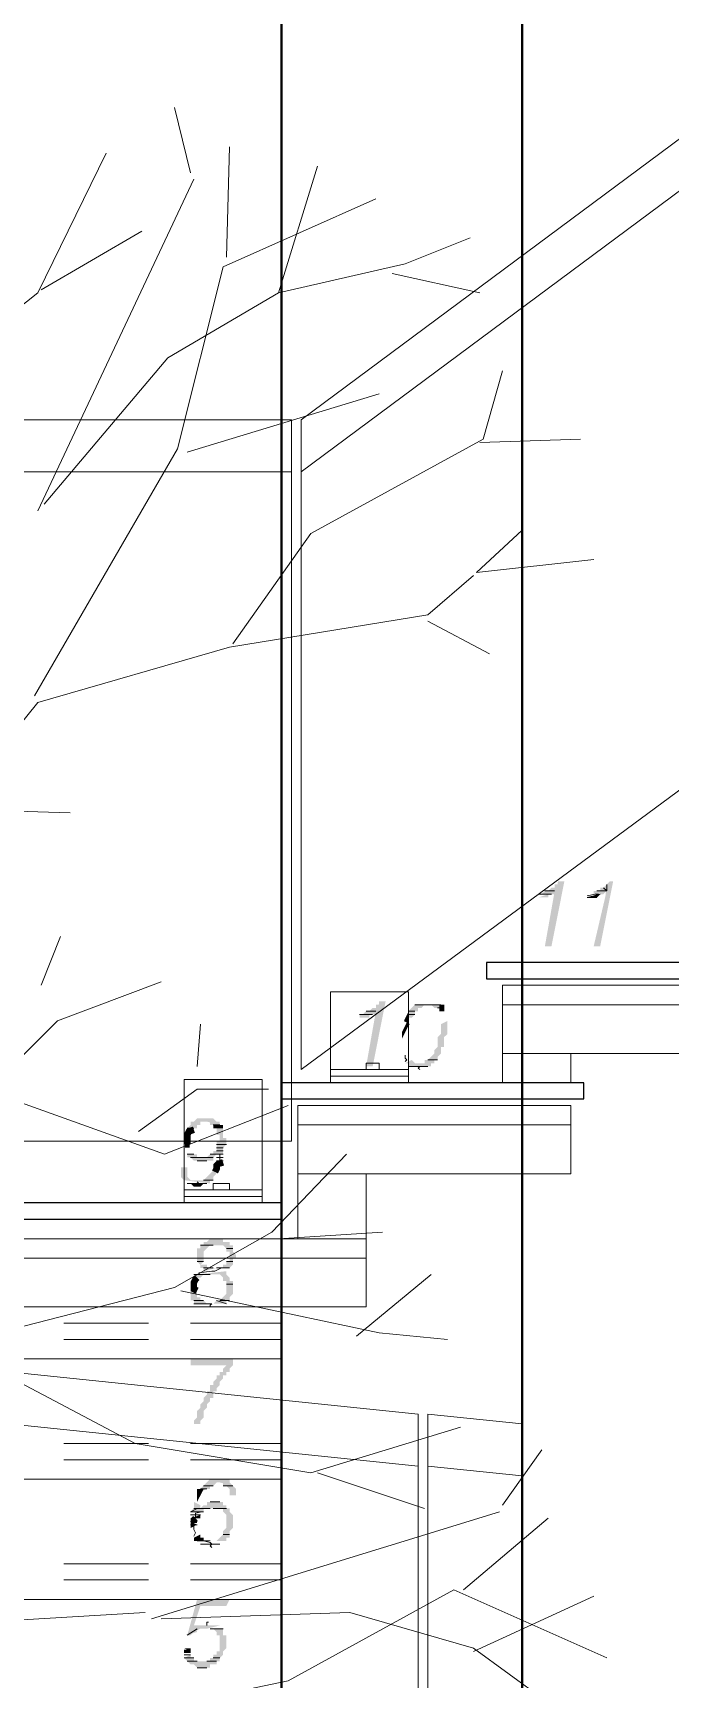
# Model space of a CAD drawing. Header units: millimetres. Extents: x 182 to 575, y -105 to 95.
# Drawn here: x 276.964 to 277.897, y 70.637 to 73.049 of the extents above; entities that cross this region are included whole.
import ezdxf

# ---------------------------------------------------------------- set-up
doc = ezdxf.new("R2010")
doc.units = ezdxf.units.MM
doc.header["$MEASUREMENT"] = 0
doc.layers.add('PDF_Geometry', color=7, linetype='Continuous')
doc.layers.add('PDF_Solid Fills', color=7, linetype='Continuous')

msp = doc.modelspace()

# ---------------------------------------------------------------- hatches: boundary and pattern name
at = {"layer": 'PDF_Solid Fills', "transparency": 33554559}
h = msp.add_hatch(color=256, dxfattribs=at)
h.paths.add_polyline_path([(277.704, 71.7824), (277.7183, 71.7824), (277.7183, 71.7872)])
h.paths.add_polyline_path([(277.727, 71.7872), (277.7135, 71.711), (277.7231, 71.711), (277.7421, 71.8062), (277.7326, 71.8062), (277.7321, 71.8015), (277.7278, 71.8015), (277.7278, 71.7967), (277.7231, 71.7967), (277.7183, 71.792), (277.7135, 71.792), (277.7088, 71.7872), (277.7183, 71.7872)])
for points in [[(277.7945, 71.7967), (277.7945, 71.792), (277.785, 71.792), (277.785, 71.7872), (277.7993, 71.7872), (277.8029, 71.7908), (277.8022, 71.7843), (277.785, 71.711), (277.7945, 71.711), (277.8135, 71.8062), (277.8088, 71.8062), (277.804, 71.8015), (277.7993, 71.7967)], [(277.7897, 71.7824), (277.7945, 71.7872), (277.7754, 71.7824)], [(277.4702, 71.6253), (277.4659, 71.6253), (277.4659, 71.6205), (277.4612, 71.6205), (277.4564, 71.6158), (277.4516, 71.6158), (277.4469, 71.611), (277.4421, 71.611), (277.4421, 71.6062), (277.4564, 71.6062), (277.4564, 71.6098), (277.4612, 71.611), (277.4651, 71.611), (277.4516, 71.5348), (277.4612, 71.5348), (277.4802, 71.6301), (277.4707, 71.6301)], [(277.5373, 71.5443), (277.5373, 71.5396), (277.5231, 71.5396), (277.5183, 71.5443), (277.5088, 71.5396), (277.5135, 71.5396), (277.5135, 71.5348), (277.5469, 71.5348), (277.5469, 71.5396), (277.5516, 71.5396), (277.5516, 71.5443), (277.5564, 71.5443), (277.5564, 71.5491), (277.5612, 71.5539), (277.5612, 71.5634), (277.5659, 71.5634), (277.5659, 71.5777), (277.5707, 71.5824), (277.5707, 71.6015), (277.5612, 71.5967), (277.5612, 71.5824), (277.5564, 71.5777), (277.5564, 71.5634), (277.5516, 71.5586), (277.5516, 71.5539), (277.5469, 71.5491), (277.5421, 71.5443)], [(277.2231, 71.4527), (277.2231, 71.4491), (277.2373, 71.4491), (277.2373, 71.4539), (277.2326, 71.4539), (277.2278, 71.4586), (277.204, 71.4586), (277.1993, 71.4539), (277.1945, 71.4539), (277.1945, 71.4491), (277.1897, 71.4443), (277.1897, 71.4396), (277.1993, 71.4443), (277.204, 71.4443), (277.204, 71.4491), (277.2088, 71.4491), (277.2088, 71.4539), (277.2183, 71.4539)], [(277.2326, 71.4253), (277.2326, 71.411), (277.2278, 71.411), (277.2278, 71.4062), (277.2231, 71.4062), (277.2183, 71.4015), (277.204, 71.4015), (277.204, 71.4062), (277.1897, 71.4062), (277.1897, 71.4015), (277.1945, 71.4015), (277.1993, 71.3967), (277.2278, 71.3967), (277.2278, 71.4015), (277.2326, 71.4062), (277.2421, 71.4062), (277.2421, 71.4158), (277.2469, 71.4205), (277.2469, 71.4301), (277.2421, 71.4301), (277.2421, 71.4443), (277.2326, 71.4443), (277.2326, 71.4348), (277.2373, 71.4348), (277.2373, 71.4253)], [(277.2135, 71.3681), (277.1945, 71.3681), (277.1897, 71.3729), (277.1897, 71.3872), (277.1802, 71.3872), (277.1802, 71.3729), (277.185, 71.3681), (277.2231, 71.3634), (277.2231, 71.3681), (277.2278, 71.3681), (277.2278, 71.3729), (277.2326, 71.3777), (277.2278, 71.3824), (277.2231, 71.3777), (277.2183, 71.3729)], [(277.1993, 71.3586), (277.2088, 71.3586), (277.2135, 71.3634), (277.1945, 71.3634)], [(277.2469, 71.0967), (277.2421, 71.092), (277.2421, 71.0872), (277.2373, 71.0872), (277.2373, 71.0824), (277.2326, 71.0824), (277.2326, 71.0777), (277.2278, 71.0729), (277.2278, 71.0681), (277.2231, 71.0681), (277.2231, 71.0586), (277.2183, 71.0586), (277.2183, 71.0539), (277.2135, 71.0491), (277.2135, 71.0443), (277.2088, 71.0396), (277.2088, 71.0348), (277.204, 71.0301), (277.204, 71.0205), (277.1993, 71.0158), (277.1993, 71.011), (277.2088, 71.011), (277.2088, 71.0158), (277.2135, 71.0205), (277.2135, 71.0301), (277.2183, 71.0348), (277.2183, 71.0396), (277.2231, 71.0443), (277.2231, 71.0491), (277.2278, 71.0491), (277.2278, 71.0586), (277.2326, 71.0586), (277.2326, 71.0634), (277.2373, 71.0681), (277.2373, 71.0729), (277.2421, 71.0777), (277.2421, 71.0824), (277.2469, 71.0824), (277.2469, 71.0872), (277.2516, 71.0872), (277.2516, 71.092), (277.2564, 71.0967), (277.2564, 71.1062), (277.1945, 71.1062), (277.1945, 71.0967)], [(277.2564, 70.9205), (277.2516, 70.9253), (277.2516, 70.9301), (277.2231, 70.9301), (277.2183, 70.9253), (277.2135, 70.9205), (277.2088, 70.9158), (277.2088, 70.911), (277.2183, 70.9158), (277.2231, 70.9158), (277.2231, 70.9205), (277.2278, 70.9205), (277.2326, 70.9253), (277.2373, 70.9253), (277.2421, 70.9241), (277.2421, 70.9205), (277.2469, 70.9205), (277.2516, 70.9158), (277.2516, 70.9062), (277.2612, 70.9062), (277.2612, 70.9158)], [(277.2326, 70.8396), (277.2469, 70.8396), (277.2469, 70.8443), (277.2516, 70.8443), (277.2516, 70.8539), (277.2564, 70.8586), (277.2564, 70.8777), (277.2516, 70.8824), (277.2516, 70.8872), (277.2469, 70.8872), (277.2469, 70.892), (277.2421, 70.892), (277.2421, 70.8967), (277.2183, 70.8967), (277.2183, 70.892), (277.2135, 70.892), (277.2088, 70.8872), (277.2088, 70.892), (277.1993, 70.8967), (277.1993, 70.8872), (277.1945, 70.8824), (277.2135, 70.8824), (277.2135, 70.8872), (277.2421, 70.8872), (277.2421, 70.8824), (277.2469, 70.8777), (277.2469, 70.8586), (277.2421, 70.8539), (277.2421, 70.8491), (277.2373, 70.8443)], [(277.2088, 70.8729), (277.2088, 70.8777), (277.1945, 70.8729)], [(277.204, 70.8634), (277.1945, 70.8681), (277.1945, 70.8586)], [(277.2088, 70.8443), (277.2088, 70.8491), (277.1993, 70.8443)]]:
    msp.add_hatch(color=256, dxfattribs=at).paths.add_polyline_path(points)
h = msp.add_hatch(color=256, dxfattribs=at)
h.paths.add_polyline_path([(277.5373, 71.6253), (277.5231, 71.6253), (277.5183, 71.6205), (277.5135, 71.6158), (277.5135, 71.611), (277.5088, 71.6062), (277.5183, 71.6062), (277.5231, 71.611), (277.5231, 71.6158), (277.5278, 71.6158), (277.5278, 71.6205), (277.5326, 71.6205)])
h.paths.add_polyline_path([(277.5469, 71.6253), (277.5516, 71.6205), (277.5612, 71.6205), (277.5612, 71.6253)])
h = msp.add_hatch(color=256, dxfattribs=at)
h.paths.add_polyline_path([(277.2135, 71.2348), (277.2326, 71.2396), (277.2183, 71.2396), (277.2183, 71.2443), (277.2088, 71.2443), (277.2088, 71.2396), (277.2135, 71.2396)])
h.paths.add_polyline_path([(277.2421, 71.2396), (277.2516, 71.2396), (277.2564, 71.2443), (277.2564, 71.2539), (277.2612, 71.2539), (277.2612, 71.2586), (277.2564, 71.2634), (277.2564, 71.2729), (277.2516, 71.2729), (277.2516, 71.2777), (277.2421, 71.2777), (277.2421, 71.2824), (277.2231, 71.2824), (277.2183, 71.2777), (277.2135, 71.2777), (277.2135, 71.2729), (277.2088, 71.2729), (277.2088, 71.2681), (277.204, 71.2681), (277.204, 71.2491), (277.2088, 71.2443), (277.2135, 71.2491), (277.2135, 71.2634), (277.2183, 71.2681), (277.2231, 71.2729), (277.2421, 71.2729), (277.2469, 71.2681), (277.2469, 71.2634), (277.2516, 71.2634), (277.2516, 71.2491), (277.2469, 71.2491), (277.2469, 71.2443), (277.2421, 71.2443)])
h = msp.add_hatch(color=256, dxfattribs=at)
h.paths.add_polyline_path([(277.2278, 71.1872), (277.2469, 71.1872), (277.2469, 71.192), (277.2516, 71.192), (277.2516, 71.1967), (277.2564, 71.2015), (277.2564, 71.2205), (277.2516, 71.2205), (277.2516, 71.2253), (277.2469, 71.2301), (277.2469, 71.2348), (277.204, 71.2301), (277.1993, 71.2301), (277.1993, 71.2253), (277.2088, 71.2253), (277.2135, 71.2301), (277.2373, 71.2301), (277.2421, 71.2253), (277.2421, 71.2205), (277.2469, 71.2205), (277.2469, 71.2015), (277.2373, 71.192), (277.2326, 71.192)])
h.paths.add_polyline_path([(277.2183, 71.1872), (277.2135, 71.192), (277.2088, 71.192), (277.2088, 71.1967), (277.204, 71.1967), (277.204, 71.2062), (277.1945, 71.2062), (277.1945, 71.192), (277.1993, 71.192), (277.1993, 71.1872)])
h = msp.add_hatch(color=256, dxfattribs=at)
h.paths.add_polyline_path([(277.1897, 70.7015), (277.1945, 70.7015), (277.1969, 70.7039), (277.204, 70.7062), (277.204, 70.7086), (277.2088, 70.711), (277.2183, 70.711), (277.2373, 70.7158), (277.1993, 70.7158), (277.2088, 70.7443), (277.2469, 70.7443), (277.2516, 70.7539), (277.204, 70.7539)])
h.paths.add_polyline_path([(277.1993, 70.6634), (277.1993, 70.6681), (277.1945, 70.6681), (277.1945, 70.6729), (277.185, 70.6681), (277.1897, 70.6634), (277.1945, 70.6586), (277.1993, 70.6586), (277.204, 70.6539), (277.2231, 70.6539), (277.2231, 70.6586), (277.2326, 70.6586), (277.2326, 70.6634), (277.2373, 70.6634), (277.2373, 70.6681), (277.2421, 70.6729), (277.2421, 70.6777), (277.2469, 70.6824), (277.2469, 70.7015), (277.2421, 70.7015), (277.2421, 70.711), (277.2278, 70.711), (277.2326, 70.7062), (277.2326, 70.7015), (277.2373, 70.7015), (277.2373, 70.6777), (277.2326, 70.6777), (277.2326, 70.6729), (277.2278, 70.6729), (277.2278, 70.6681), (277.2231, 70.6681), (277.2231, 70.6634)])

# ---------------------------------------------------------------- linework, layer by layer
at = {"layer": 'PDF_Geometry', "lineweight": 40}
for points in [[(277.6802, 66.6586), (277.6802, 83.5396), (277.9326, 83.5396), (277.9326, 66.6586)], [(277.3278, 69.8967), (277.3278, 73.3301)]]:
    msp.add_lwpolyline(points, dxfattribs=at)
at = {"layer": 'PDF_Geometry', "lineweight": 13}
for points in [[(277.3564, 72.4062), (277.3564, 72.4824), (278.5421, 73.3634), (278.5421, 73.2872)], [(277.3421, 72.4824), (277.3421, 72.4062), (275.9945, 72.4062), (275.9945, 72.4824)], [(275.9945, 72.4062), (277.3421, 72.4062), (277.3421, 71.4253), (275.9945, 71.4253)], [(277.7945, 71.7872), (277.7754, 71.7824), (277.7945, 71.7872)], [(277.7802, 71.7824), (277.7754, 71.7824), (277.7802, 71.7824)], [(277.785, 71.7824), (277.7754, 71.7824), (277.785, 71.7824)], [(277.7897, 71.7824), (277.7754, 71.7824), (277.7897, 71.7824)], [(277.7897, 71.792), (277.804, 71.792), (277.7897, 71.792)], [(277.4516, 71.5396), (277.4707, 71.5396), (277.4707, 71.5301), (277.4516, 71.5301)], [(277.2135, 71.4015), (277.2278, 71.4015), (277.2135, 71.4015)], [(277.2421, 71.4062), (277.2326, 71.4062), (277.2421, 71.4062)], [(277.2516, 71.3634), (277.2278, 71.3634), (277.2278, 71.3539), (277.2516, 71.3539)], [(277.2278, 71.2729), (277.2088, 71.2729), (277.2278, 71.2729)], [(277.204, 71.2301), (277.2231, 71.2301), (277.204, 71.2301)], [(277.2231, 71.2396), (277.2135, 71.2396), (277.2231, 71.2396)], [(277.2326, 71.2396), (277.2469, 71.2396), (277.2326, 71.2396)], [(277.2231, 71.1872), (277.1993, 71.1872), (277.2231, 71.1872)], [(277.2183, 71.1872), (277.1993, 71.1872), (277.2183, 71.1872)], [(276.285, 71.0777), (276.285, 70.092), (277.5278, 69.9634), (277.5278, 70.9491)], [(277.2278, 70.8872), (277.2469, 70.8872), (277.2278, 70.8872)], [(277.2231, 70.8396), (277.204, 70.8396), (277.2231, 70.8396)], [(277.204, 70.711), (277.1897, 70.7015), (277.204, 70.711)], [(277.2231, 70.711), (277.2421, 70.711), (277.2231, 70.711)]]:
    msp.add_lwpolyline(points, close=True, dxfattribs=at)
at = {"layer": 'PDF_Geometry', "color": 254, "lineweight": 20, "true_color": 0xdddddd}
msp.add_lwpolyline([(277.3564, 72.4062), (277.3564, 71.5301), (278.5421, 72.4062), (278.5421, 73.2872)], close=True, dxfattribs=at)
at = {"layer": 'PDF_Geometry', "lineweight": 13}
for points in [[(277.1945, 72.8443), (277.1707, 72.9396)], [(277.0707, 72.8729), (276.9707, 72.6681), (276.7659, 72.5062), (276.4754, 72.3967)], [(277.2469, 72.7205), (277.2516, 72.8824)], [(277.3231, 72.6681), (277.3802, 72.8539)], [(277.1993, 72.8348), (276.9707, 72.3491)], [(276.9659, 72.0777), (277.1754, 72.4396), (277.2421, 72.7062), (277.4659, 72.8062)], [(276.9754, 72.6729), (277.1231, 72.7586)], [(277.604, 72.7491), (277.5088, 72.711), (277.3231, 72.6681), (277.1612, 72.5729), (276.9802, 72.3586)], [(277.4897, 72.6967), (277.6183, 72.6681)], [(277.6516, 72.5539), (277.6231, 72.4539), (277.3707, 72.3158), (277.2564, 72.1539)], [(277.1897, 72.4348), (277.4707, 72.5205)], [(277.6183, 72.4491), (277.7659, 72.4539)], [(277.785, 72.2777), (277.6135, 72.2586), (277.6802, 72.3205)], [(277.6088, 72.2539), (277.5421, 72.1967), (277.2516, 72.1491), (276.9707, 72.0681), (276.8516, 71.9205)], [(277.5421, 72.1872), (277.6326, 72.1396)], [(276.8754, 71.911), (277.0183, 71.9062)], [(277.7231, 71.7872), (277.704, 71.7872), (277.7231, 71.7872)], [(277.7207, 71.7872), (277.7135, 71.7872), (277.7088, 71.7872)], [(277.7135, 71.792), (277.7278, 71.792), (277.7135, 71.792)], [(277.7921, 71.7872), (277.7873, 71.7872), (277.7754, 71.7848)], [(277.7993, 71.7967), (277.804, 71.792), (277.7993, 71.7967)], [(277.804, 71.8015), (277.804, 71.792), (277.804, 71.8015)], [(276.9754, 71.6539), (277.004, 71.7253)], [(277.1516, 71.6586), (276.9993, 71.6015), (276.8897, 71.492)], [(277.5135, 71.511), (277.5135, 71.6443), (277.3993, 71.6443), (277.3993, 71.511)], [(277.4612, 71.611), (277.4421, 71.611), (277.4612, 71.611)], [(277.4421, 71.611), (277.4612, 71.611), (277.4421, 71.611)], [(277.4516, 71.6158), (277.4659, 71.6158), (277.4516, 71.6158)], [(277.5135, 71.6158), (277.5231, 71.6158), (277.5135, 71.6158)], [(277.5135, 71.611), (277.5231, 71.611), (277.5135, 71.611)], [(277.5231, 71.611), (277.5135, 71.611), (277.5231, 71.611)], [(277.5231, 71.6253), (277.5612, 71.6253), (277.5231, 71.6253)], [(277.5659, 71.6205), (277.5564, 71.6205), (277.5659, 71.6205)], [(277.204, 71.5348), (277.2088, 71.5967)], [(277.3564, 71.5301), (277.3564, 71.5396)], [(277.5088, 71.5515), (277.5088, 71.5467), (277.5112, 71.5443), (277.5088, 71.542)], [(277.5421, 71.5443), (277.5564, 71.5443), (277.5421, 71.5443)], [(277.3373, 71.4777), (277.1564, 71.4062), (276.8373, 71.5205), (276.7754, 71.4729), (276.5564, 71.1634)], [(277.185, 71.3348), (277.185, 71.5158), (277.2992, 71.5158), (277.2992, 71.3348)], [(277.5135, 71.5301), (277.3993, 71.5301)], [(277.5135, 71.5205), (277.3993, 71.5205)], [(277.5421, 71.5348), (277.5135, 71.5348), (277.5421, 71.5348)], [(277.5278, 71.5348), (277.5302, 71.5348), (277.5278, 71.5324), (277.5302, 71.5301), (277.5302, 71.5301)], [(277.3088, 71.5015), (277.204, 71.5015), (277.1183, 71.4396)], [(277.1897, 71.4443), (277.1993, 71.4443), (277.1897, 71.4443)], [(277.1993, 71.4443), (277.1897, 71.4443), (277.1993, 71.4443)], [(277.2278, 71.4491), (277.2373, 71.4491), (277.2278, 71.4491)], [(277.2469, 71.4205), (277.2326, 71.4205), (277.2469, 71.4205)], [(277.2326, 71.4205), (277.2469, 71.4205), (277.2326, 71.4205)], [(276.8564, 71.1301), (277.1707, 71.211), (277.3135, 71.292), (277.4231, 71.4062)], [(277.1993, 71.4062), (277.1897, 71.4062), (277.1993, 71.4062)], [(277.1897, 71.4062), (277.1993, 71.4062), (277.1897, 71.4062)], [(277.1945, 71.4015), (277.2278, 71.4015), (277.1945, 71.4015)], [(277.2183, 71.3967), (277.204, 71.3967), (277.2183, 71.3967)], [(277.204, 71.3967), (277.2183, 71.3967), (277.204, 71.3967)], [(277.2231, 71.4062), (277.2326, 71.4062), (277.2231, 71.4062)], [(277.2326, 71.4062), (277.2231, 71.4062), (277.2326, 71.4062)], [(277.2326, 71.4158), (277.2421, 71.4158), (277.2326, 71.4158)], [(277.2421, 71.411), (277.2326, 71.411), (277.2421, 71.411)], [(277.2326, 71.4015), (277.2421, 71.4015), (277.2326, 71.4015)], [(277.2421, 71.3967), (277.2326, 71.3967), (277.2421, 71.3967)], [(277.2373, 71.4062), (277.2373, 71.4039), (277.2373, 71.3991), (277.2373, 71.3943)], [(277.185, 71.3539), (277.2992, 71.3539)], [(277.185, 71.3443), (277.2992, 71.3443)], [(277.1897, 71.3634), (277.2183, 71.3634), (277.1897, 71.3634)], [(277.2183, 71.3634), (277.1897, 71.3634), (277.2183, 71.3634)], [(277.204, 71.3658), (277.2064, 71.3634), (277.2064, 71.3634)], [(277.2135, 71.3681), (277.2278, 71.3681), (277.2135, 71.3681)], [(277.4754, 71.292), (277.3231, 71.2824)], [(277.204, 71.2491), (277.2135, 71.2491), (277.204, 71.2491)], [(277.2135, 71.2491), (277.204, 71.2491), (277.2135, 71.2491)], [(277.2469, 71.2681), (277.2564, 71.2681), (277.2469, 71.2681)], [(277.2564, 71.2681), (277.2469, 71.2681), (277.2564, 71.2681)], [(277.2564, 71.2491), (277.2469, 71.2491), (277.2564, 71.2491)], [(277.2516, 71.2539), (277.2612, 71.2539), (277.2516, 71.2539)], [(277.2135, 71.2301), (277.1993, 71.2301), (277.2135, 71.2301)], [(277.2397, 71.2396), (277.2302, 71.2348), (277.2254, 71.2348), (277.2064, 71.2324)], [(277.2278, 71.2396), (277.2135, 71.2396), (277.2278, 71.2396)], [(277.2516, 71.2396), (277.2373, 71.2396), (277.2516, 71.2396)], [(277.2373, 71.2396), (277.2516, 71.2396), (277.2373, 71.2396)], [(277.5469, 71.2301), (277.4373, 71.1396)], [(277.5707, 71.1348), (277.4707, 71.1443), (277.1802, 71.2062)], [(277.2564, 71.2158), (277.2469, 71.2158), (277.2564, 71.2158)], [(277.2469, 71.2158), (277.2564, 71.2158), (277.2469, 71.2158)], [(277.3278, 70.2777), (277.3278, 71.2205)], [(277.1993, 71.192), (277.2135, 71.192), (277.1993, 71.192)], [(277.2135, 71.192), (277.1993, 71.192), (277.2135, 71.192)], [(277.2207, 71.1824), (277.2231, 71.1824), (277.2231, 71.1824), (277.2231, 71.1824), (277.2231, 71.1848), (277.2254, 71.1872), (277.2112, 71.1872)], [(277.2326, 71.192), (277.2469, 71.1872), (277.2326, 71.192)], [(277.2373, 71.192), (277.2516, 71.192), (277.2373, 71.192)], [(277.1326, 71.1586), (277.0088, 71.1586)], [(277.1945, 71.1348), (277.3278, 71.1348), (277.3278, 71.1586), (277.1945, 71.1586)], [(277.5897, 71.0062), (277.3707, 70.9396), (277.1135, 70.9824), (276.8421, 71.1253), (276.5469, 71.1348), (275.8516, 70.9253)], [(277.0088, 71.1348), (277.1326, 71.1348)], [(277.1326, 70.9824), (277.0088, 70.9824)], [(277.1945, 70.9586), (277.3278, 70.9586), (277.3278, 70.9824), (277.1945, 70.9824)], [(277.0088, 70.9586), (277.1326, 70.9586)], [(277.6516, 70.892), (277.7088, 70.9729)], [(277.3802, 70.9396), (277.5373, 70.8872)], [(277.6802, 70.9348), (277.5421, 70.9491), (277.5421, 69.9634), (277.6802, 69.9491)], [(277.2088, 70.9158), (277.2183, 70.9158), (277.2088, 70.9158)], [(277.2183, 70.9158), (277.2088, 70.9158), (277.2183, 70.9158)], [(277.2278, 70.9205), (277.2135, 70.9205), (277.2278, 70.9205)], [(277.2135, 70.9205), (277.2278, 70.9205), (277.2135, 70.9205)], [(277.2564, 70.9205), (277.2421, 70.9205), (277.2564, 70.9205)], [(277.204, 70.8872), (277.1945, 70.8824), (277.204, 70.8872)], [(277.1993, 70.8872), (277.2088, 70.8872), (277.1993, 70.8872)], [(277.2088, 70.8872), (277.2231, 70.8872), (277.2088, 70.8872)], [(277.2231, 70.8872), (277.2088, 70.8872), (277.2231, 70.8872)], [(277.2231, 70.8967), (277.2373, 70.8967), (277.2231, 70.8967)], [(277.2373, 70.8967), (277.2231, 70.8967), (277.2373, 70.8967)], [(277.6469, 70.8824), (277.1373, 70.7253)], [(277.1945, 70.8824), (277.2135, 70.8824), (277.1945, 70.8824)], [(277.2135, 70.8824), (277.1945, 70.8824), (277.2135, 70.8824)], [(277.2088, 70.8777), (277.1945, 70.8777), (277.2088, 70.8777)], [(277.204, 70.8681), (277.1945, 70.8681), (277.204, 70.8681)], [(277.1945, 70.8681), (277.204, 70.8681), (277.1945, 70.8681)], [(277.204, 70.8634), (277.1945, 70.8634), (277.204, 70.8634)], [(277.2112, 70.8824), (277.2016, 70.8801), (277.2016, 70.8753)], [(277.5945, 70.7681), (277.7183, 70.8729)], [(277.1993, 70.861), (277.1993, 70.8562), (277.2016, 70.8515), (277.1993, 70.8467)], [(277.2135, 70.8396), (277.2231, 70.8372), (277.2254, 70.8348), (277.2254, 70.8348), (277.2231, 70.8324), (277.2254, 70.8301), (277.2254, 70.8301)], [(277.2421, 70.8491), (277.2516, 70.8491), (277.2421, 70.8491)], [(277.2088, 70.8348), (277.2373, 70.8348), (277.2088, 70.8348)], [(277.2373, 70.8348), (277.2088, 70.8348), (277.2373, 70.8348)], [(277.1326, 70.8062), (277.0088, 70.8062)], [(277.1945, 70.7824), (277.3278, 70.7824), (277.3278, 70.8062), (277.1945, 70.8062)], [(276.9278, 70.5491), (277.3373, 70.6348), (277.5802, 70.7681), (277.804, 70.6681)], [(277.0088, 70.7824), (277.1326, 70.7824)], [(277.6088, 70.6777), (277.785, 70.7586)], [(276.5707, 70.7015), (277.1278, 70.7348)], [(277.8564, 70.5253), (277.7659, 70.5681), (277.6088, 70.6824), (277.4278, 70.7348), (277.1516, 70.7253)], [(277.2207, 70.7205), (277.2183, 70.7205), (277.2183, 70.7205), (277.2183, 70.7158), (277.2183, 70.7158)], [(277.2278, 70.711), (277.2421, 70.711), (277.2278, 70.711)], [(277.185, 70.6777), (277.1945, 70.6777), (277.185, 70.6777)], [(277.1945, 70.6729), (277.185, 70.6729), (277.1945, 70.6729)], [(277.1993, 70.6681), (277.185, 70.6681), (277.1993, 70.6681)], [(277.1897, 70.6634), (277.204, 70.6634), (277.1897, 70.6634)], [(277.204, 70.6634), (277.1897, 70.6634), (277.204, 70.6634)], [(277.204, 70.6539), (277.2183, 70.6539), (277.204, 70.6539)], [(277.2135, 70.6539), (277.2088, 70.6539), (277.2135, 70.6539)], [(277.2326, 70.6634), (277.2183, 70.6634), (277.2326, 70.6634)], [(277.2183, 70.6634), (277.2326, 70.6634), (277.2183, 70.6634)], [(277.2278, 70.6681), (277.2373, 70.6681), (277.2278, 70.6681)], [(277.2373, 70.6681), (277.2278, 70.6681), (277.2373, 70.6681)]]:
    msp.add_lwpolyline(points, dxfattribs=at)
at = {"layer": 'PDF_Geometry', "lineweight": 25}
for points in [[(278.0707, 71.6872), (277.6278, 71.6872), (277.6278, 71.6634), (278.0707, 71.6634)], [(277.7707, 71.511), (277.3278, 71.511), (277.3278, 71.4872), (277.7707, 71.4872)], [(276.2516, 71.3348), (275.8278, 71.3348), (275.8278, 71.311), (276.2516, 71.311), (277.3278, 71.311), (277.3278, 71.3348)]]:
    msp.add_lwpolyline(points, close=True, dxfattribs=at)
at = {"layer": 'PDF_Geometry', "lineweight": 13}
for points in [[(277.5445, 71.6301, 0, 0, 0), (277.5421, 71.6301, 0, 0, 0), (277.5421, 71.6301, 0.0286, 0.0286, 0), (277.5421, 71.6301, 0, 0, 0), (277.5421, 71.6253, 0, 0, 0), (277.5421, 71.6253, 0, 0, 0)], [(277.5135, 71.6062, 0, 0, 0), (277.5135, 71.6039, 0.00952, 0.00952, 0), (277.5112, 71.5991, 0, 0, 0), (277.5088, 71.5943, 0.00952, 0.00952, 0), (277.5088, 71.5896, 0.00952, 0.00952, 0), (277.5088, 71.5848, 0, 0, 0), (277.5064, 71.5801, 0, 0, 0), (277.504, 71.5753, 0, 0, 0), (277.504, 71.5705, 0, 0, 0), (277.504, 71.5658, 0, 0, 0), (277.504, 71.561, 0, 0, 0), (277.5064, 71.5562, 0, 0, 0), (277.504, 71.5515, 0, 0, 0)], [(277.5588, 71.6205, 0.00952, 0.00952, 0), (277.5612, 71.6205, 0.00952, 0.00952, 0), (277.5612, 71.6158, 0, 0, 0), (277.5612, 71.6134, 0, 0, 0), (277.5635, 71.611, 0, 0, 0), (277.5659, 71.6086, 0, 0, 0), (277.5659, 71.6039, 0, 0, 0), (277.5659, 71.5991, 0, 0, 0)], [(277.1993, 71.442, 0.00952, 0.00952, 0), (277.1921, 71.4396, 0.00952, 0.00952, 0), (277.1897, 71.4348, 0.00952, 0.00952, 0), (277.1897, 71.4301, 0.00952, 0.00952, 0), (277.1897, 71.4253, 0.00952, 0.00952, 0), (277.1897, 71.4205, 0.00674, 0.00674, 0), (277.1897, 71.4158, 0, 0, 0), (277.1897, 71.411, 0, 0, 0), (277.1945, 71.4062, 0, 0, 0)], [(277.2302, 71.4491, 0, 0, 0), (277.235, 71.4491, 0.0143, 0.0143, 0), (277.235, 71.4443, 0, 0, 0)], [(277.2135, 70.9134, 0, 0, 0), (277.2135, 70.911, 0.00952, 0.00952, 0), (277.2088, 70.911, 0.00952, 0.00952, 0), (277.2088, 70.9062, 0, 0, 0), (277.2064, 70.9015, 0, 0, 0), (277.204, 70.8991, 0, 0, 0), (277.204, 70.8943, 0, 0, 0)], [(277.2159, 70.8396, 0, 0, 0), (277.2064, 70.8396, 0.0143, 0.0143, 0), (277.2064, 70.8443, 0, 0, 0), (277.2088, 70.8443, 0, 0, 0)], [(277.1897, 70.6801, 0.00952, 0.00952, 0), (277.1897, 70.6753, 0, 0, 0), (277.1897, 70.6705, 0, 0, 0)]]:
    msp.add_lwpolyline(points, format="xyseb", dxfattribs=at)
at = {"layer": 'PDF_Geometry', "lineweight": 20}
for points in [[(278.0516, 71.6539), (277.6516, 71.6539), (277.6516, 71.6253), (278.0516, 71.6253)], [(277.6516, 71.6539), (278.0516, 71.6539), (278.0516, 71.5539), (277.6516, 71.5539)], [(278.0516, 71.6539), (277.6516, 71.6539), (277.6516, 71.6253), (278.0516, 71.6253)], [(277.7516, 71.4777), (277.3516, 71.4777), (277.3516, 71.4491), (277.7516, 71.4491)], [(277.3516, 71.4777), (277.7516, 71.4777), (277.7516, 71.3777), (277.3516, 71.3777)], [(277.7516, 71.4777), (277.3516, 71.4777), (277.3516, 71.4491), (277.7516, 71.4491)], [(275.8516, 71.2539), (275.8516, 71.2824), (277.4516, 71.2824), (277.4516, 71.2539)], [(277.4516, 71.2539), (277.4516, 71.1824), (276.2516, 71.1824), (275.8516, 71.2539)]]:
    msp.add_lwpolyline(points, close=True, dxfattribs=at)
at = {"layer": 'PDF_Geometry', "lineweight": 0}
for points in [[(277.6516, 71.5539), (277.7516, 71.5539), (277.7516, 71.511), (277.6516, 71.511)], [(277.3516, 71.3777), (277.4516, 71.3777), (277.4516, 71.2824), (277.3516, 71.2824)]]:
    msp.add_lwpolyline(points, close=True, dxfattribs=at)
at = {"layer": 'PDF_Geometry', "lineweight": 13, "const_width": 0.00952}
for points in [[(277.2421, 71.3943), (277.235, 71.392), (277.2326, 71.3896), (277.2326, 71.3848), (277.2302, 71.3801)], [(277.204, 71.2253), (277.2016, 71.2229), (277.1993, 71.2181), (277.1993, 71.2134), (277.1993, 71.2086), (277.204, 71.2062)], [(277.2016, 70.8729), (277.1993, 70.8705), (277.1993, 70.8658)]]:
    msp.add_lwpolyline(points, dxfattribs=at)
at = {"layer": 'PDF_Geometry', "lineweight": 0}
for points in [[(277.3278, 71.1824), (277.3278, 70.4539)], [(276.2516, 70.9301), (276.2516, 71.0062), (275.8516, 71.0777), (275.8516, 71.1062), (277.3278, 71.1062)], [(276.2516, 70.7539), (276.2516, 70.8301), (275.8516, 70.9015), (275.8516, 70.9301), (277.3278, 70.9301)], [(276.2516, 70.5777), (276.2516, 70.6539), (275.8516, 70.7253), (275.8516, 70.7539), (277.3278, 70.7539)]]:
    msp.add_lwpolyline(points, dxfattribs=at)
at = {"layer": 'PDF_Geometry', "lineweight": 20}
for points in [[(277.5278, 70.9491), (276.285, 71.0777), (276.285, 71.1539), (277.5278, 71.0253), (277.5278, 70.9491), (277.5278, 71.0205)], [(277.6802, 71.011), (277.5421, 71.0253), (277.5421, 70.9491), (277.6802, 70.9348)]]:
    msp.add_lwpolyline(points, dxfattribs=at)
at = {"layer": 'PDF_Solid Fills', "transparency": 33554559}
for points in [[(277.5326, 71.5301), (277.5326, 71.5301), (277.5278, 71.5301)], [(277.5326, 71.5301), (277.5278, 71.5301), (277.5278, 71.5301)], [(277.2278, 70.8301), (277.2278, 70.8301), (277.2231, 70.8301)], [(277.2278, 70.8301), (277.2231, 70.8301), (277.2231, 70.8301)], [(277.1945, 70.6777), (277.185, 70.6824), (277.1945, 70.6824)]]:
    msp.add_solid(points, dxfattribs=at)

doc.saveas('drawing.dxf')
